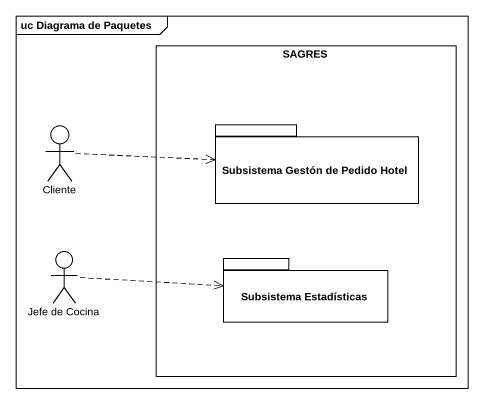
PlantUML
@startuml
mainframe uc Diagrama de Paquetes
rectangle SAGRES {
  package "Subsistema Gestón de Pedido Hotel" as Subsistema_Gestón_de_Pedido {
  }
  package "Subsistema Estadísticas" as Subsistema_Estadísticas {
  }
}
actor Cliente
actor "Jefe de Cocina" as Jefe_de_Cocina
Cliente .right.> Subsistema_Gestón_de_Pedido
Jefe_de_Cocina .right.> Subsistema_Estadísticas
@enduml
